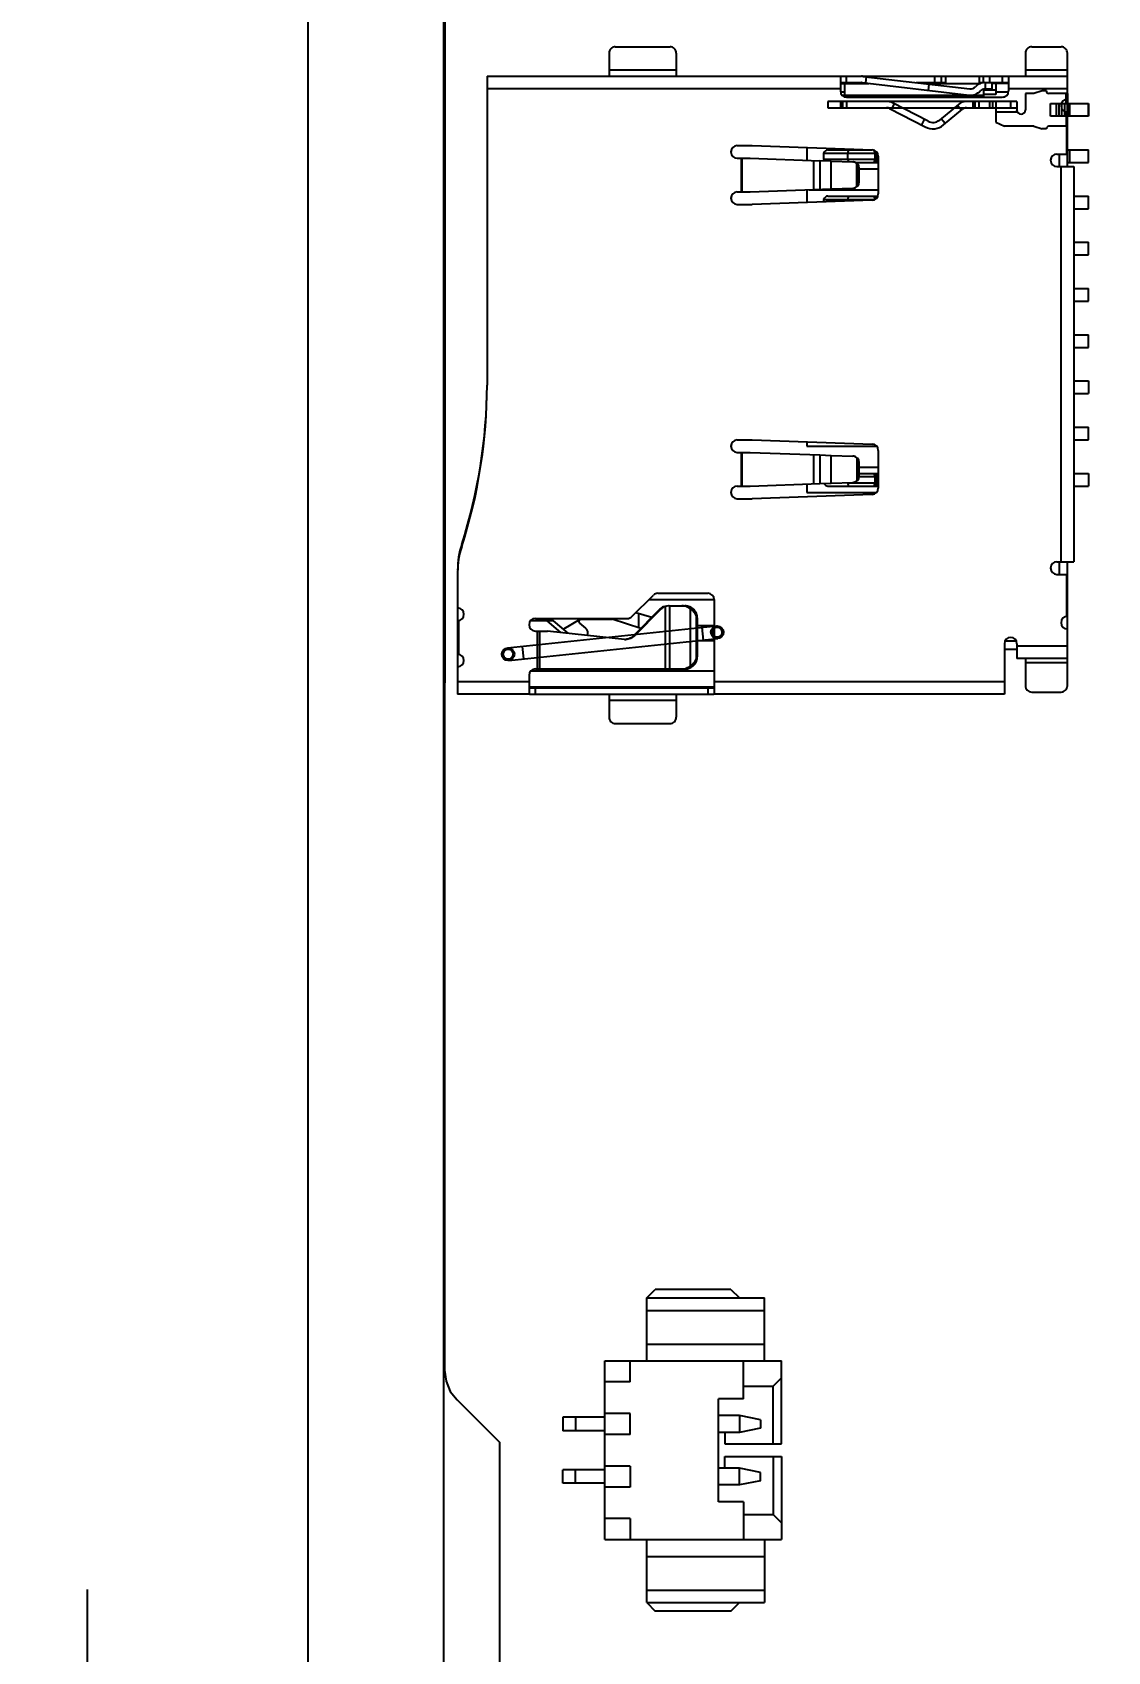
# Model space of a CAD drawing. Header units: inches. Extents: x -13 to 240, y -18 to 126.
# Drawn here: x 161.02 to 186.58, y 57.99 to 96.51 of the extents above; entities that cross this region are included whole.
import ezdxf

# ---------------------------------------------------------------- set-up
doc = ezdxf.new("R2010")
doc.units = ezdxf.units.IN
doc.header["$LTSCALE"] = 1.21
doc.header["$MEASUREMENT"] = 0
doc.header["$PDMODE"] = 3
doc.header["$PDSIZE"] = 0.3125
doc.layers.get('0').update_dxf_attribs({"linetype": 'CONTINUOUS'})
doc.layers.get('Defpoints').update_dxf_attribs({"linetype": 'CONTINUOUS'})
for name, color, linetype in [('DIM', 3, 'CONTINUOUS'), ('IMPORTED12', 7, 'CONTINUOUS'), ('IMPORTED13', 7, 'CONTINUOUS')]:
    doc.layers.add(name, color=color, linetype=linetype)
doc.styles.get("Standard").update_dxf_attribs({"font": 'txt', "width": 0.8})
doc.dimstyles.get("Standard").update_dxf_attribs({"dimtxt": 0.15625, "dimasz": 0.1875, "dimexe": 0.125, "dimexo": 0.0625, "dimgap": 0.09, "dimtad": 0, "dimtih": 1, "dimtoh": 1, "dimzin": 4, "dimdsep": 46, "dimtxsty": 'Standard', "dimblk": '_FILLED', "dimblk1": '_FILLED', "dimblk2": '_FILLED', "dimcen": 0.09, "dimazin": 1, "dimtp": 0.01, "dimtm": 0.01, "dimtfac": 1, "dimtofl": 0, "dimtmove": 0, "dimatfit": 3, "dimldrblk": '_FILLED', "dimfxl": 1, "dimtolj": 1, "dimtzin": 4, "dimarcsym": 0})

# ---------------------------------------------------------------- blocks, each defined once
blk = doc.blocks.new('_FILLED')
at = {"color": 0, "linetype": 'ByBlock'}
blk.add_solid([(0, 0), (-1, 0.167), (-1, -0.167)], dxfattribs=at)
blk = doc.blocks.new('*D56')
at = {"layer": 'Defpoints', "color": 0}
for p in [(162.33, 55.466), (171.227, 55.466), (171.327, 46.966)]:
    blk.add_point(p, dxfattribs=at)
at = {"layer": 'DIM', "color": 0, "lineweight": -2}
for p, q in [((162.33, 57.466), (162.33, 59.466)), ((171.164, 55.466), (162.205, 55.466)), ((171.264, 46.966), (162.205, 46.966)), ((162.33, 44.966), (162.33, 42.966))]:
    blk.add_line(p, q, dxfattribs=at)
at = {"layer": 'DIM', "color": 0, "lineweight": -2, "xscale": 2, "yscale": 2, "zscale": 2}
for p, rotation in [((162.33, 55.466), 270), ((162.33, 46.966), 90)]:
    blk.add_blockref('_FILLED', p, dxfattribs=dict(at, rotation=rotation))
at = {"layer": 'DIM', "color": 0, "insert": (162.33, 51.216), "char_height": 2, "attachment_point": 5, "rotation": 90}
blk.add_mtext('\\A1;8.50', dxfattribs=at)
blk = doc.blocks.new('*D58')
at = {"layer": 'Defpoints', "color": 0}
for p in [(173.827, 113.835), (173.827, 99.465), (198.077, 63.466)]:
    blk.add_point(p, dxfattribs=at)
at = {"layer": 'DIM', "color": 0, "lineweight": -2}
for p, q in [((173.827, 99.527), (173.827, 113.96)), ((175.827, 113.835), (182.662, 113.835)), ((196.077, 113.835), (189.242, 113.835)), ((198.077, 63.529), (198.077, 113.96))]:
    blk.add_line(p, q, dxfattribs=at)
at = {"layer": 'DIM', "color": 0, "lineweight": -2, "xscale": 2, "yscale": 2, "zscale": 2, "rotation": 180}
blk.add_blockref('_FILLED', (173.827, 113.835), dxfattribs=at)
at = {"layer": 'DIM', "color": 0, "lineweight": -2, "xscale": 2, "yscale": 2, "zscale": 2}
blk.add_blockref('_FILLED', (198.077, 113.835), dxfattribs=at)
at = {"layer": 'DIM', "color": 0, "insert": (185.952, 113.835), "char_height": 2, "attachment_point": 5}
blk.add_mtext('\\A1;24.25', dxfattribs=at)

msp = doc.modelspace()

# ---------------------------------------------------------------- linework, layer by layer
at = {"color": 7, "linetype": 'Continuous'}
for p, q in [((167.577, 23.246), (167.577, 103.686)), ((170.797, 19.546), (170.797, 102.386)), ((170.827, 101.466), (170.818, 64.681)), ((174.727, 96.016), (174.727, 95.479)), ((174.877, 96.166), (176.177, 96.166)), ((176.327, 96.016), (176.327, 95.479)), ((184.627, 96.016), (184.627, 95.479)), ((184.777, 96.166), (185.477, 96.166)), ((185.627, 93.316), (185.627, 96.016)), ((176.327, 95.614), (174.727, 95.614)), ((185.627, 95.614), (184.627, 95.614)), ((171.827, 95.466), (171.827, 88.116)), ((171.827, 95.466), (180.227, 95.466)), ((180.227, 95.166), (171.827, 95.166)), ((180.235, 95.466), (180.227, 95.462)), ((180.227, 95.462), (180.227, 95.116)), ((180.227, 95.296), (180.907, 95.296)), ((180.235, 95.466), (180.727, 95.466)), ((180.235, 95.316), (180.727, 95.316)), ((180.327, 95.296), (180.327, 95.016)), ((180.377, 95.316), (180.377, 95.466)), ((180.744, 95.315), (183.292, 95.018)), ((180.761, 95.466), (185.627, 95.466)), ((180.761, 95.464), (183.309, 95.167)), ((180.84, 95.455), (180.823, 95.306)), ((182.031, 95.316), (182.727, 95.316)), ((182.203, 95.296), (183.561, 95.296)), ((182.33, 95.282), (182.312, 95.133)), ((182.477, 95.316), (182.477, 95.466)), ((182.627, 95.466), (182.627, 95.316)), ((182.727, 95.466), (182.727, 95.296)), ((183.527, 95.466), (183.527, 95.296)), ((183.527, 95.316), (183.627, 95.316)), ((183.627, 95.316), (183.627, 95.466)), ((183.662, 95.316), (184.227, 95.316)), ((183.662, 95.166), (183.827, 95.166)), ((183.677, 95.166), (183.677, 95.316)), ((183.777, 95.466), (183.777, 95.316)), ((183.827, 95.316), (183.827, 95.166)), ((184.227, 95.296), (183.827, 95.296)), ((183.927, 95.296), (183.927, 95.036)), ((184.077, 95.466), (184.077, 95.316)), ((184.227, 95.466), (184.227, 95.116)), ((185.627, 95.166), (184.227, 95.166)), ((180.228, 95.096), (180.327, 95.096)), ((180.265, 95.016), (183.627, 95.016)), ((180.377, 94.966), (184.077, 94.966)), ((183.627, 95.136), (183.627, 94.966)), ((183.927, 95.136), (183.627, 95.136)), ((183.927, 95.036), (183.627, 95.036)), ((183.927, 95.096), (184.225, 95.096)), ((184.1, 94.97), (184.169, 94.999)), ((185.602, 94.618), (185.602, 93.616)), ((177.777, 93.816), (178.127, 93.816)), ((178.127, 93.816), (180.982, 93.716)), ((179.427, 93.771), (179.427, 93.468)), ((179.827, 93.616), (179.827, 93.516)), ((179.828, 93.636), (181.082, 93.636)), ((179.929, 93.716), (180.982, 93.716)), ((180.406, 93.636), (180.432, 93.716)), ((180.406, 93.496), (180.406, 93.636)), ((181.025, 93.708), (181.048, 93.636)), ((181.048, 93.636), (181.048, 93.496)), ((181.082, 93.636), (181.066, 93.686)), ((181.082, 93.67), (181.082, 93.416)), ((185.377, 93.616), (185.627, 93.616)), ((185.427, 93.616), (185.427, 93.316)), ((185.627, 93.716), (186.129, 93.716)), ((185.681, 93.416), (185.681, 93.716)), ((186.129, 93.416), (186.129, 93.716)), ((177.777, 93.516), (178.084, 93.516)), ((177.877, 92.716), (177.877, 93.516)), ((177.884, 93.516), (177.884, 92.716)), ((178.084, 93.516), (179.743, 93.457)), ((179.594, 92.77), (179.594, 93.462)), ((179.743, 93.457), (179.743, 92.776)), ((180.01, 93.447), (179.743, 93.457)), ((179.828, 93.496), (181.082, 93.496)), ((180.01, 92.785), (180.01, 93.447)), ((180.01, 93.447), (180.521, 93.429)), ((180.427, 93.433), (180.406, 93.496)), ((180.584, 93.416), (181.127, 93.416)), ((180.616, 92.842), (180.616, 93.391)), ((180.669, 92.954), (180.669, 93.279)), ((180.677, 93.279), (180.669, 93.279)), ((180.677, 92.954), (180.677, 93.279)), ((180.677, 93.266), (181.127, 93.266)), ((181.048, 93.496), (181.022, 93.416)), ((181.057, 93.416), (181.082, 93.496)), ((181.127, 93.566), (181.127, 92.666)), ((185.377, 93.316), (185.777, 93.316)), ((185.477, 83.916), (185.477, 93.316)), ((185.627, 93.416), (186.129, 93.416)), ((185.777, 93.316), (185.777, 83.916)), ((180.669, 92.954), (180.677, 92.954)), ((177.777, 92.716), (178.084, 92.716)), ((178.084, 92.716), (179.594, 92.77)), ((180.982, 92.516), (178.127, 92.416)), ((179.427, 92.766), (179.427, 92.462)), ((179.483, 92.766), (181.127, 92.766)), ((179.594, 92.77), (180.01, 92.785)), ((179.827, 92.516), (179.827, 92.476)), ((179.828, 92.536), (181.048, 92.536)), ((179.929, 92.616), (181.117, 92.616)), ((180.01, 92.785), (180.521, 92.803)), ((180.406, 92.536), (180.432, 92.616)), ((180.406, 92.496), (180.406, 92.536)), ((181.022, 92.616), (181.048, 92.536)), ((181.076, 92.556), (181.057, 92.616)), ((181.082, 92.616), (181.082, 92.562)), ((185.777, 92.616), (186.129, 92.616)), ((186.129, 92.316), (186.129, 92.616)), ((177.777, 92.416), (178.127, 92.416)), ((185.777, 92.316), (186.129, 92.316)), ((185.777, 91.516), (186.129, 91.516)), ((186.129, 91.216), (186.129, 91.516)), ((185.777, 91.216), (186.129, 91.216)), ((185.777, 90.416), (186.129, 90.416)), ((186.129, 90.116), (186.129, 90.416)), ((185.777, 90.116), (186.129, 90.116)), ((185.777, 89.316), (186.129, 89.316)), ((185.777, 89.016), (186.129, 89.016)), ((186.129, 89.016), (186.129, 89.316)), ((185.777, 88.216), (186.129, 88.216)), ((185.777, 87.916), (186.129, 87.916)), ((186.129, 88.216), (186.129, 87.916)), ((185.777, 87.116), (186.129, 87.116)), ((186.129, 86.816), (186.129, 87.116)), ((177.777, 86.816), (178.127, 86.816)), ((178.127, 86.816), (180.982, 86.716)), ((179.427, 86.771), (179.427, 86.666)), ((185.777, 86.816), (186.129, 86.816)), ((177.777, 86.516), (178.084, 86.516)), ((177.877, 85.716), (177.877, 86.516)), ((177.884, 86.516), (177.884, 85.716)), ((178.084, 86.516), (179.743, 86.457)), ((179.427, 86.666), (181.086, 86.666)), ((179.594, 85.77), (179.594, 86.462)), ((179.743, 86.457), (179.743, 85.776)), ((179.743, 86.457), (180.01, 86.447)), ((180.01, 85.785), (180.01, 86.447)), ((180.01, 86.447), (180.521, 86.429)), ((180.616, 86.391), (180.616, 85.842)), ((181.127, 86.566), (181.127, 85.666)), ((180.669, 85.954), (180.669, 86.279)), ((180.677, 86.279), (180.669, 86.279)), ((180.669, 85.954), (180.677, 85.954)), ((180.677, 85.954), (180.677, 86.279)), ((180.677, 86.166), (181.127, 86.166)), ((180.677, 86.016), (181.127, 86.016)), ((181.082, 85.936), (180.677, 85.936)), ((181.022, 86.016), (181.048, 85.936)), ((181.048, 85.936), (181.048, 85.796)), ((181.082, 85.936), (181.057, 86.016)), ((181.082, 86.016), (181.082, 85.716)), ((185.777, 86.016), (186.129, 86.016)), ((186.129, 86.016), (186.129, 85.716)), ((177.777, 85.716), (178.084, 85.716)), ((178.084, 85.716), (179.743, 85.776)), ((179.427, 85.764), (179.427, 85.566)), ((179.427, 85.566), (181.086, 85.566)), ((179.743, 85.776), (180.01, 85.785)), ((179.929, 85.716), (181.127, 85.716)), ((180.01, 85.785), (180.521, 85.804)), ((180.432, 85.716), (180.406, 85.796)), ((180.406, 85.796), (181.082, 85.796)), ((181.048, 85.796), (181.022, 85.716)), ((181.057, 85.716), (181.082, 85.796)), ((185.777, 85.716), (186.129, 85.716)), ((177.777, 85.416), (178.127, 85.416)), ((180.982, 85.516), (178.127, 85.416)), ((171.223, 84.329), (171.235, 84.325)), ((171.127, 83.666), (171.127, 80.766)), ((185.377, 83.916), (185.777, 83.916)), ((185.377, 83.616), (185.627, 83.616)), ((185.427, 83.916), (185.427, 83.616)), ((185.602, 83.616), (185.602, 82.614)), ((185.627, 80.966), (185.627, 83.916)), ((175.271, 82.61), (175.783, 83.122)), ((175.677, 83.016), (177.227, 83.016)), ((175.889, 83.166), (177.077, 83.166)), ((176.05, 82.852), (176.096, 82.863)), ((176.072, 81.366), (176.072, 82.852)), ((176.159, 82.866), (176.533, 82.866)), ((176.164, 82.866), (176.164, 81.366)), ((177.227, 83.016), (177.227, 80.771)), ((171.157, 81.713), (171.157, 82.519)), ((173.41, 82.506), (172.859, 82.506)), ((172.977, 82.566), (175.164, 82.566)), ((173.581, 82.232), (173.254, 82.506)), ((173.755, 82.216), (173.41, 82.506)), ((174.035, 82.54), (173.641, 82.312)), ((174.027, 82.458), (174.169, 82.339)), ((174.06, 82.546), (174.8, 82.546)), ((174.227, 82.546), (174.227, 82.566)), ((175.481, 82.325), (174.8, 82.546)), ((175.929, 82.778), (175.312, 82.154)), ((175.951, 82.778), (175.334, 82.154)), ((175.368, 82.707), (175.748, 82.596)), ((175.427, 82.69), (175.427, 82.343)), ((175.929, 82.778), (175.951, 82.778)), ((176.667, 81.444), (176.667, 82.789)), ((176.807, 81.666), (176.807, 82.566)), ((176.827, 82.566), (176.807, 82.566)), ((176.827, 81.666), (176.827, 82.566)), ((172.977, 82.266), (173.268, 82.266)), ((173.027, 81.366), (173.027, 82.266)), ((173.071, 82.266), (173.071, 81.366)), ((175.092, 82.068), (173.268, 82.266)), ((175.334, 82.154), (175.312, 82.154)), ((176.827, 82.396), (177.227, 82.396)), ((177.227, 82.036), (176.827, 82.036)), ((184.127, 81.966), (184.127, 80.766)), ((184.127, 81.836), (184.427, 81.836)), ((184.144, 82.036), (184.409, 82.036)), ((184.427, 81.966), (184.427, 81.616)), ((184.427, 81.916), (185.627, 81.916)), ((177.227, 81.316), (172.867, 81.316)), ((172.977, 81.366), (176.533, 81.366)), ((176.807, 81.666), (176.827, 81.666)), ((185.627, 81.616), (184.427, 81.616)), ((184.627, 81.616), (184.627, 80.966)), ((184.627, 81.518), (185.627, 81.518)), ((171.127, 81.066), (172.827, 81.066)), ((172.827, 81.216), (172.827, 80.771)), ((172.827, 80.936), (177.227, 80.936)), ((172.83, 80.917), (172.835, 80.916)), ((172.835, 80.916), (177.218, 80.916)), ((172.977, 80.766), (172.977, 80.916)), ((173.527, 80.936), (173.527, 80.916)), ((177.077, 80.916), (177.077, 80.766)), ((177.227, 81.066), (184.127, 81.066)), ((172.827, 80.766), (171.127, 80.766)), ((172.827, 80.771), (172.835, 80.766)), ((172.835, 80.766), (177.218, 80.766)), ((174.727, 80.754), (174.727, 80.216)), ((174.727, 80.619), (176.327, 80.619)), ((176.327, 80.754), (176.327, 80.216)), ((177.218, 80.766), (177.227, 80.771)), ((184.127, 80.766), (177.227, 80.766)), ((184.777, 80.816), (185.477, 80.816)), ((174.877, 80.066), (176.177, 80.066)), ((175.627, 66.401), (175.827, 66.601)), ((175.627, 64.901), (175.627, 66.401)), ((175.627, 66.401), (178.427, 66.401)), ((177.627, 66.601), (175.827, 66.601)), ((177.627, 66.601), (177.827, 66.401)), ((178.427, 64.901), (178.427, 66.401)), ((175.627, 66.101), (178.427, 66.101)), ((175.627, 65.301), (178.427, 65.301)), ((174.627, 60.651), (174.627, 64.901)), ((174.627, 64.901), (178.827, 64.901)), ((175.227, 64.401), (175.227, 64.901)), ((177.927, 64.001), (177.927, 64.901)), ((178.827, 62.926), (178.827, 64.901)), ((170.818, 64.681), (170.852, 64.42)), ((170.852, 64.42), (170.953, 64.176)), ((175.227, 64.401), (174.627, 64.401)), ((178.827, 64.501), (178.627, 64.301)), ((170.953, 64.176), (171.119, 63.973)), ((171.119, 63.973), (172.127, 62.966)), ((177.327, 61.551), (177.327, 64.001)), ((177.927, 64.001), (177.327, 64.001)), ((177.927, 64.301), (178.627, 64.301)), ((178.627, 62.926), (178.627, 64.301)), ((175.227, 63.651), (174.627, 63.651)), ((175.227, 63.151), (175.227, 63.651)), ((177.827, 63.601), (177.327, 63.601)), ((177.827, 63.601), (177.827, 63.201)), ((178.327, 63.501), (177.827, 63.601)), ((173.627, 63.561), (173.627, 63.241)), ((174.627, 63.561), (173.627, 63.561)), ((174.627, 63.241), (173.627, 63.241)), ((173.927, 63.561), (173.927, 63.241)), ((177.827, 63.201), (177.327, 63.201)), ((177.477, 63.201), (177.477, 62.926)), ((178.327, 63.301), (177.827, 63.201)), ((178.327, 63.501), (178.327, 63.301)), ((172.127, 62.966), (172.127, 57.216)), ((175.227, 63.151), (174.627, 63.151)), ((177.477, 62.926), (178.827, 62.926)), ((177.477, 62.351), (177.477, 62.626)), ((177.477, 62.626), (178.827, 62.626)), ((178.627, 62.626), (178.627, 61.251)), ((178.827, 62.626), (178.827, 60.651)), ((173.627, 61.991), (173.627, 62.311)), ((174.627, 62.311), (173.627, 62.311)), ((173.927, 61.991), (173.927, 62.311)), ((175.227, 62.401), (174.627, 62.401)), ((175.227, 62.401), (175.227, 61.901)), ((177.827, 62.351), (177.327, 62.351)), ((177.827, 61.951), (177.827, 62.351)), ((178.327, 62.251), (177.827, 62.351)), ((178.327, 62.051), (177.827, 61.951)), ((178.327, 62.051), (178.327, 62.251)), ((174.627, 61.991), (173.627, 61.991)), ((175.227, 61.901), (174.627, 61.901)), ((177.827, 61.951), (177.327, 61.951)), ((177.927, 61.551), (177.327, 61.551)), ((177.927, 61.551), (177.927, 60.651)), ((175.227, 61.151), (174.627, 61.151)), ((175.227, 61.151), (175.227, 60.651)), ((177.927, 61.251), (178.627, 61.251)), ((178.827, 61.051), (178.627, 61.251)), ((174.627, 60.651), (178.827, 60.651)), ((175.627, 59.151), (175.627, 60.651)), ((178.427, 60.651), (178.427, 59.151)), ((175.627, 60.251), (178.427, 60.251)), ((175.627, 59.451), (178.427, 59.451)), ((175.627, 59.151), (175.827, 58.951)), ((175.627, 59.151), (178.427, 59.151)), ((177.627, 58.951), (175.827, 58.951)), ((177.627, 58.951), (177.827, 59.151))]:
    msp.add_line(p, q, dxfattribs=at)
for centre, radius, start, end in [((180.727, 95.166), 0.3, 83.3518, 90), ((180.727, 95.166), 0.15, 83.3518, 90), ((183.327, 95.316), 0.15, 263.3518, 318.1897), ((183.662, 95.016), 0.3, 90, 138.1897), ((183.662, 95.016), 0.15, 90, 138.1897), ((180.377, 95.116), 0.15, 180, 270), ((183.327, 95.316), 0.3, 263.3518, 318.1897), ((184.077, 95.116), 0.15, 270, 0), ((185.627, 94.766), 0.15, 90, 270), ((177.777, 93.666), 0.15, 90, 270), ((179.956, 93.616), 0.129, 171.1194, 180.0118), ((180.977, 93.566), 0.15, 0, 87.9941), ((185.377, 93.466), 0.15, 90, 270), ((179.956, 93.516), 0.129, 179.9882, 188.8806), ((177.777, 92.566), 0.15, 90, 270), ((179.956, 92.516), 0.129, 171.1194, 180.0118), ((180.977, 92.666), 0.15, 272.0059, 0), ((159.327, 88.166), 12.5, 342.1242, 359.771), ((159.327, 88.116), 12.5, 342.1242, 0), ((177.777, 86.666), 0.15, 90, 270), ((180.977, 86.566), 0.15, 0, 87.9941), ((177.777, 85.566), 0.15, 90, 270), ((180.977, 85.666), 0.15, 272.0059, 0), ((173.127, 83.716), 2, 162.1242, 180), ((173.127, 83.666), 2, 162.1242, 180), ((185.377, 83.766), 0.15, 90, 270), ((175.889, 83.016), 0.15, 90, 135), ((177.077, 83.016), 0.15, 0, 90), ((171.127, 82.666), 0.15, 270, 90), ((172.977, 82.416), 0.15, 90, 270), ((174.06, 82.496), 0.05, 90, 230), ((175.164, 82.716), 0.15, 270, 315), ((185.627, 82.466), 0.15, 90, 270), ((174.067, 82.216), 0.16, 340.5101, 50), ((175.124, 82.358), 0.291, 263.799, 267.2141), ((175.124, 82.361), 0.294, 267.2123, 269.9236), ((184.277, 81.966), 0.15, 0, 180), ((171.127, 81.566), 0.15, 270, 90), ((172.977, 81.216), 0.15, 90, 180)]:
    msp.add_arc(centre, radius, start, end, dxfattribs=at)
for centre, major_axis, ratio, start_param, end_param in [((179.897, 93.616), (0.0584, 0.0928), 0.638918, 0.382055, 1.751494), ((179.897, 93.516), (-0.0584, 0.0928), 0.638918, 1.390099, 1.887584), ((180.527, 93.279), (0, 0.15), 0.997272, -1.570796, -0.035529), ((180.527, 92.954), (0, 0.15), 0.997272, -3.106064, -1.570796), ((179.897, 92.516), (0.0584, 0.0928), 0.638918, 0.382055, 1.751494), ((180.527, 86.279), (0, 0.15), 0.997272, -1.570796, -0.035551), ((180.527, 85.954), (0, 0.15), 0.997272, -3.106041, -1.570796), ((179.897, 85.816), (-0.0584, 0.0928), 0.638918, -4.707933, -3.523648)]:
    msp.add_ellipse(centre, major_axis=major_axis, ratio=ratio, start_param=start_param, end_param=end_param, dxfattribs=at)
for points, knots in [([(174.877, 96.166), (174.857, 96.166), (174.818, 96.159), (174.768, 96.125), (174.734, 96.075), (174.727, 96.036), (174.727, 96.016)], [0, 0, 0, 0, 0.250028, 0.500027, 0.750011, 1, 1, 1, 1]), ([(176.327, 96.016), (176.327, 96.036), (176.319, 96.075), (176.285, 96.125), (176.236, 96.159), (176.196, 96.166), (176.177, 96.166)], [0, 0, 0, 0, 0.249993, 0.499977, 0.749976, 1, 1, 1, 1]), ([(184.777, 96.166), (184.757, 96.166), (184.718, 96.159), (184.668, 96.125), (184.634, 96.075), (184.627, 96.036), (184.627, 96.016)], [0, 0, 0, 0, 0.250028, 0.500027, 0.750011, 1, 1, 1, 1]), ([(185.627, 96.016), (185.627, 96.036), (185.619, 96.075), (185.585, 96.125), (185.536, 96.159), (185.496, 96.166), (185.477, 96.166)], [0, 0, 0, 0, 0.249993, 0.499977, 0.749976, 1, 1, 1, 1]), ([(174.714, 95.466), (174.717, 95.466), (174.725, 95.468), (174.727, 95.475), (174.727, 95.479)], [0, 0, 0, 0, 0.500222, 1, 1, 1, 1]), ([(176.327, 95.479), (176.327, 95.475), (176.328, 95.468), (176.336, 95.466), (176.339, 95.466)], [0, 0, 0, 0, 0.499992, 1, 1, 1, 1]), ([(180.616, 93.391), (180.603, 93.403), (180.573, 93.421), (180.538, 93.429), (180.521, 93.429)], [0, 0, 0, 0, 0.500161, 1, 1, 1, 1]), ([(180.669, 93.279), (180.669, 93.301), (180.659, 93.344), (180.631, 93.378), (180.616, 93.391)], [0, 0, 0, 0, 0.525162, 1, 1, 1, 1]), ([(180.616, 92.842), (180.631, 92.855), (180.659, 92.888), (180.669, 92.931), (180.669, 92.954)], [0, 0, 0, 0, 0.474829, 1, 1, 1, 1]), ([(180.521, 92.803), (180.538, 92.804), (180.573, 92.811), (180.603, 92.83), (180.616, 92.842)], [0, 0, 0, 0, 0.499844, 1, 1, 1, 1]), ([(180.616, 86.391), (180.603, 86.403), (180.573, 86.421), (180.538, 86.429), (180.521, 86.429)], [0, 0, 0, 0, 0.500158, 1, 1, 1, 1]), ([(180.669, 86.279), (180.669, 86.301), (180.659, 86.344), (180.631, 86.378), (180.616, 86.391)], [0, 0, 0, 0, 0.525171, 1, 1, 1, 1]), ([(180.616, 85.842), (180.631, 85.855), (180.659, 85.888), (180.669, 85.931), (180.669, 85.954)], [0, 0, 0, 0, 0.474839, 1, 1, 1, 1]), ([(180.521, 85.804), (180.538, 85.804), (180.573, 85.811), (180.603, 85.83), (180.616, 85.842)], [0, 0, 0, 0, 0.499841, 1, 1, 1, 1]), ([(176.05, 82.852), (176.027, 82.845), (175.983, 82.825), (175.946, 82.795), (175.929, 82.778)], [0, 0, 0, 0, 0.499423, 1, 1, 1, 1]), ([(176.072, 82.852), (176.049, 82.845), (176.005, 82.825), (175.968, 82.795), (175.951, 82.778)], [0, 0, 0, 0, 0.499423, 1, 1, 1, 1]), ([(176.159, 82.866), (176.152, 82.866), (176.122, 82.865), (176.093, 82.859), (176.072, 82.852)], [0, 0, 0, 0, 0.240538, 1, 1, 1, 1]), ([(176.667, 82.789), (176.639, 82.815), (176.572, 82.854), (176.496, 82.866), (176.458, 82.866)], [0, 0, 0, 0, 0.49498, 1, 1, 1, 1]), ([(176.827, 82.566), (176.827, 82.606), (176.813, 82.685), (176.75, 82.787), (176.651, 82.853), (176.572, 82.866), (176.533, 82.866)], [0, 0, 0, 0, 0.253711, 0.502013, 0.748604, 1, 1, 1, 1]), ([(176.807, 82.566), (176.807, 82.59), (176.799, 82.636), (176.767, 82.698), (176.722, 82.75), (176.685, 82.777), (176.667, 82.789)], [0, 0, 0, 0, 0.255632, 0.507852, 0.755794, 1, 1, 1, 1]), ([(175.312, 82.154), (175.287, 82.129), (175.228, 82.088), (175.158, 82.07), (175.123, 82.067)], [0, 0, 0, 0, 0.500639, 1, 1, 1, 1]), ([(175.334, 82.154), (175.306, 82.127), (175.24, 82.082), (175.162, 82.066), (175.123, 82.066)], [0, 0, 0, 0, 0.500643, 1, 1, 1, 1]), ([(176.458, 81.366), (176.496, 81.366), (176.572, 81.378), (176.639, 81.418), (176.667, 81.444)], [0, 0, 0, 0, 0.505024, 1, 1, 1, 1]), ([(176.533, 81.366), (176.572, 81.366), (176.651, 81.38), (176.75, 81.446), (176.813, 81.548), (176.827, 81.627), (176.827, 81.666)], [0, 0, 0, 0, 0.251396, 0.497989, 0.746291, 1, 1, 1, 1]), ([(176.667, 81.444), (176.685, 81.456), (176.722, 81.483), (176.767, 81.534), (176.799, 81.596), (176.807, 81.643), (176.807, 81.666)], [0, 0, 0, 0, 0.244206, 0.492148, 0.744368, 1, 1, 1, 1]), ([(177.218, 80.916), (177.22, 80.916), (177.226, 80.917), (177.227, 80.923), (177.227, 80.925)], [0, 0, 0, 0, 0.499989, 1, 1, 1, 1]), ([(184.627, 80.966), (184.627, 80.947), (184.634, 80.907), (184.668, 80.858), (184.718, 80.824), (184.757, 80.816), (184.777, 80.816)], [0, 0, 0, 0, 0.249993, 0.499977, 0.749976, 1, 1, 1, 1]), ([(185.477, 80.816), (185.496, 80.816), (185.536, 80.824), (185.585, 80.858), (185.619, 80.907), (185.627, 80.947), (185.627, 80.966)], [0, 0, 0, 0, 0.250028, 0.500027, 0.750011, 1, 1, 1, 1]), ([(174.727, 80.216), (174.727, 80.197), (174.734, 80.157), (174.768, 80.108), (174.818, 80.074), (174.857, 80.066), (174.877, 80.066)], [0, 0, 0, 0, 0.249993, 0.499977, 0.749976, 1, 1, 1, 1]), ([(176.177, 80.066), (176.196, 80.066), (176.236, 80.074), (176.285, 80.108), (176.319, 80.157), (176.327, 80.197), (176.327, 80.216)], [0, 0, 0, 0, 0.250028, 0.500027, 0.750011, 1, 1, 1, 1])]:
    msp.add_open_spline(points, degree=3, knots=knots, dxfattribs=at)
at = {"layer": 'IMPORTED12', "color": 6, "linetype": 'Continuous'}
for p, q in [((179.927, 94.866), (179.927, 94.716)), ((184.427, 94.866), (179.927, 94.866)), ((180.227, 94.866), (180.227, 94.716)), ((180.277, 94.866), (180.277, 94.716)), ((180.377, 94.866), (180.377, 94.716)), ((181.443, 94.675), (181.512, 94.808)), ((182.312, 94.394), (181.464, 94.833)), ((183.035, 94.797), (182.586, 94.424)), ((183.009, 94.776), (183.105, 94.661)), ((183.377, 94.866), (183.377, 94.716)), ((183.436, 94.716), (183.436, 94.866)), ((183.517, 94.866), (183.517, 94.716)), ((183.527, 94.716), (183.527, 94.866)), ((183.783, 94.716), (183.783, 94.866)), ((183.852, 94.716), (183.852, 94.866)), ((183.927, 94.866), (183.927, 94.376)), ((184.277, 94.716), (184.277, 94.866)), ((184.427, 94.866), (184.427, 94.616)), ((184.627, 95.056), (184.627, 94.666)), ((184.827, 95.056), (184.627, 95.056)), ((185.027, 95.116), (184.827, 95.056)), ((185.127, 95.116), (185.027, 95.116)), ((185.627, 95.056), (185.187, 95.056)), ((185.227, 94.516), (185.227, 94.816)), ((185.227, 94.816), (186.129, 94.816)), ((185.356, 94.816), (185.356, 94.516)), ((185.424, 94.816), (185.424, 94.516)), ((185.486, 94.816), (185.486, 94.516)), ((185.554, 94.816), (185.554, 94.516)), ((185.597, 94.816), (185.597, 95.056)), ((185.627, 95.056), (185.627, 94.816)), ((185.679, 94.516), (185.679, 94.816)), ((185.681, 94.516), (185.681, 94.816)), ((186.127, 94.516), (186.127, 94.816)), ((186.129, 94.816), (186.129, 94.516)), ((179.927, 94.716), (184.427, 94.716)), ((181.396, 94.7), (182.243, 94.261)), ((182.223, 94.44), (182.154, 94.307)), ((182.721, 94.341), (182.625, 94.456)), ((182.682, 94.309), (183.131, 94.682)), ((183.927, 94.616), (184.427, 94.616)), ((186.129, 94.516), (185.227, 94.516)), ((185.597, 94.516), (185.597, 94.276)), ((185.627, 94.276), (185.627, 94.516)), ((183.927, 94.376), (184.127, 94.276)), ((184.827, 94.276), (184.127, 94.276)), ((184.827, 94.276), (185.027, 94.216)), ((185.127, 94.216), (185.027, 94.216)), ((185.627, 94.276), (185.187, 94.276))]:
    msp.add_line(p, q, dxfattribs=at)
at = {"layer": 'IMPORTED12', "color": 7, "linetype": 'Continuous'}
for p, q in [((184.427, 94.652), (184.427, 94.616)), ((184.427, 94.616), (184.427, 94.651))]:
    msp.add_line(p, q, dxfattribs=at)
at = {"layer": 'IMPORTED12', "color": 6, "linetype": 'Continuous'}
for centre, radius, start, end in [((181.327, 94.566), 0.3, 62.6367, 90), ((183.227, 94.566), 0.3, 90, 129.7507), ((185.187, 95.116), 0.06, 180, 270), ((181.327, 94.566), 0.15, 62.6367, 90), ((182.427, 94.616), 0.25, 242.6367, 309.7507), ((183.227, 94.566), 0.15, 90, 129.7507), ((184.527, 94.666), 0.1, 180.0312, 0), ((182.427, 94.616), 0.4, 242.6367, 309.7507), ((185.187, 94.216), 0.06, 90, 180)]:
    msp.add_arc(centre, radius, start, end, dxfattribs=at)
at = {"layer": 'IMPORTED13', "color": 6, "linetype": 'Continuous'}
for p, q in [((172.311, 81.866), (177.284, 82.388)), ((172.342, 81.567), (177.315, 82.09)), ((176.935, 82.352), (176.967, 82.053)), ((172.659, 81.902), (172.69, 81.604))]:
    msp.add_line(p, q, dxfattribs=at)
at = {"layer": 'IMPORTED13', "color": 7, "linetype": 'Continuous'}
for p, q in [((177.18, 82.226), (177.181, 82.219)), ((177.419, 82.252), (177.418, 82.259))]:
    msp.add_line(p, q, dxfattribs=at)
at = {"layer": 'IMPORTED13', "color": 6, "linetype": 'Continuous'}
for centre in [(177.299, 82.239), (172.327, 81.716)]:
    msp.add_circle(centre, 0.15, dxfattribs=at)
at = {"layer": 'IMPORTED13', "color": 7, "linetype": 'Continuous'}
for centre in [(177.299, 82.239), (172.327, 81.716)]:
    msp.add_circle(centre, 0.12, dxfattribs=at)
for centre, start, end in [((172.325, 81.716), 185.8737, 190.3793), ((172.328, 81.717), 5.8737, 10.3793)]:
    msp.add_arc(centre, 0.119, start, end, dxfattribs=at)
for points, knots in [([(177.299, 82.359), (177.286, 82.359), (177.259, 82.355), (177.223, 82.335), (177.196, 82.304), (177.18, 82.267), (177.179, 82.24), (177.18, 82.226)], [0, 0, 0, 0, 0.198883, 0.399774, 0.600434, 0.801321, 1, 1, 1, 1]), ([(177.18, 82.222), (177.18, 82.222), (177.18, 82.227), (177.18, 82.223), (177.18, 82.222)], [0, 0, 0, 0, 0.492195, 1, 1, 1, 1]), ([(177.181, 82.219), (177.183, 82.206), (177.193, 82.179), (177.22, 82.146), (177.257, 82.124), (177.285, 82.119), (177.299, 82.119)], [0, 0, 0, 0, 0.24866, 0.499881, 0.751141, 1, 1, 1, 1]), ([(177.418, 82.259), (177.415, 82.272), (177.406, 82.299), (177.378, 82.332), (177.341, 82.354), (177.313, 82.359), (177.299, 82.359)], [0, 0, 0, 0, 0.24866, 0.499881, 0.751141, 1, 1, 1, 1]), ([(177.299, 82.119), (177.312, 82.119), (177.339, 82.123), (177.375, 82.143), (177.402, 82.174), (177.418, 82.211), (177.42, 82.238), (177.419, 82.252)], [0, 0, 0, 0, 0.198883, 0.399774, 0.600434, 0.801321, 1, 1, 1, 1]), ([(177.418, 82.256), (177.418, 82.256), (177.419, 82.251), (177.418, 82.255), (177.418, 82.256)], [0, 0, 0, 0, 0.492195, 1, 1, 1, 1]), ([(172.445, 81.738), (172.442, 81.752), (172.431, 81.781), (172.401, 81.814), (172.36, 81.834), (172.315, 81.839), (172.272, 81.826), (172.236, 81.799), (172.212, 81.761), (172.207, 81.731), (172.207, 81.716)], [0, 0, 0, 0, 0.124085, 0.249574, 0.374873, 0.50021, 0.625548, 0.750847, 0.876305, 1, 1, 1, 1]), ([(172.209, 81.695), (172.211, 81.68), (172.222, 81.652), (172.252, 81.619), (172.293, 81.598), (172.338, 81.594), (172.381, 81.606), (172.417, 81.634), (172.441, 81.672), (172.446, 81.702), (172.447, 81.716)], [0, 0, 0, 0, 0.124085, 0.249574, 0.374873, 0.50021, 0.625548, 0.750847, 0.876305, 1, 1, 1, 1])]:
    msp.add_open_spline(points, degree=3, knots=knots, dxfattribs=at)

# ---------------------------------------------------------------- dimensions: what is measured, and where the dimension line sits
at = {"layer": 'DIM'}
dim = msp.add_linear_dim(base=(173.827, 113.835), p1=(198.077, 63.466), p2=(173.827, 99.465), dimstyle='Standard', override={"dimtxt": 2, "dimasz": 2, "dimtih": 0, "dimtoh": 0, "dimzin": 0, "dimcen": 0.198, "dimadec": 0, "dimazin": 0, "dimtp": 0, "dimtm": 0, "dimtdec": 4, "dimtzin": 0}, dxfattribs=at)
dim.commit()
dim.dimension.update_dxf_attribs({"geometry": '*D58', "text_midpoint": (185.952, 113.835)})
dim = msp.add_linear_dim(base=(162.33, 55.466), p1=(171.327, 46.966), p2=(171.227, 55.466), angle=90, dimstyle='Standard', override={"dimtxt": 2, "dimasz": 2, "dimtih": 0, "dimtoh": 0, "dimzin": 0, "dimcen": 0.198, "dimadec": 0, "dimazin": 0, "dimtp": 0, "dimtm": 0, "dimtdec": 4, "dimtzin": 0}, dxfattribs=at)
dim.commit()
dim.dimension.update_dxf_attribs({"geometry": '*D56', "text_midpoint": (162.33, 51.216)})

doc.saveas('drawing.dxf')
